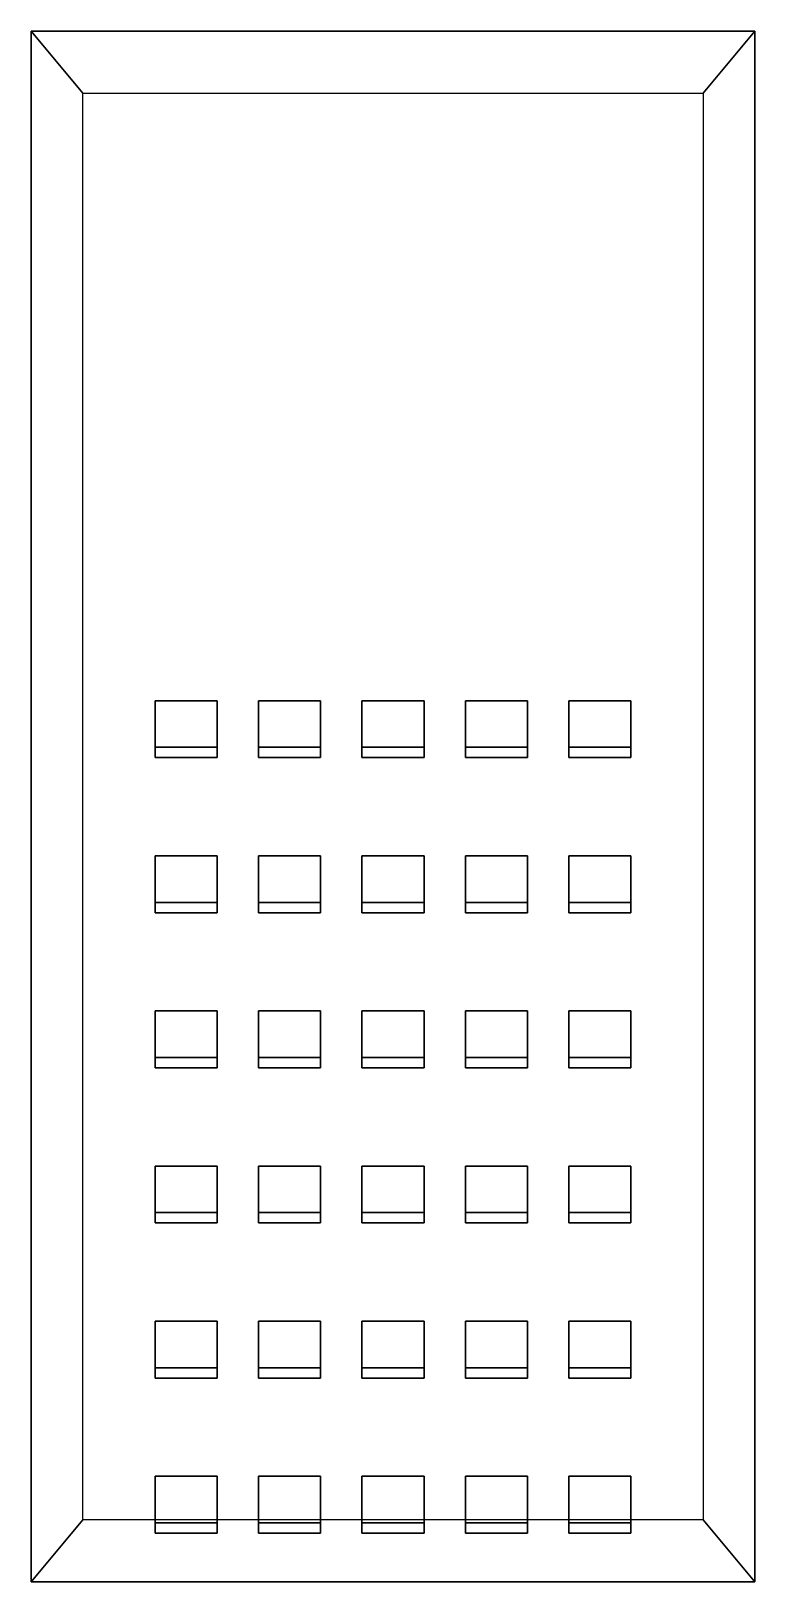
# Model space of a CAD drawing. Extents: x -35 to 35, y -150 to 0.
import ezdxf

# ---------------------------------------------------------------- set-up
doc = ezdxf.new("R2010")
doc.units = 0
doc.linetypes.add('SOLIDLINE', pattern=[0])
for name, color, linetype in [('chairs__2', 14, 'SOLIDLINE'), ('etupaaty_flat__2', 14, 'SOLIDLINE'), ('hull__2', 14, 'SOLIDLINE'), ('katto_flat__2', 14, 'SOLIDLINE'), ('oikea_flat__2', 14, 'SOLIDLINE'), ('takapaaty_flat__2', 14, 'SOLIDLINE'), ('vasen_flat__2', 14, 'SOLIDLINE')]:
    doc.layers.add(name, color=color, linetype=linetype)

msp = doc.modelspace()

# ---------------------------------------------------------------- linework, layer by layer
at = {"layer": 'chairs__2', "color": 14}
for points in [[(-23, -69.2744, 6), (-17, -69.2744, 6), (-17, -64.7744, 6), (-23, -64.7744, 6)], [(-23, -64.7744, 6), (-17, -64.7744, 6), (-17, -64.7744), (-23, -64.7744)], [(-23, -64.7744), (-17, -64.7744), (-17, -69.2744), (-23, -69.2744)], [(-23, -64.7744), (-23, -69.2744), (-23, -69.2744, 6), (-23, -64.7744, 6)], [(-17, -69.2744), (-17, -64.7744), (-17, -64.7744, 6), (-17, -69.2744, 6)], [(-13, -69.2744, 6), (-7, -69.2744, 6), (-7, -64.7744, 6), (-13, -64.7744, 6)], [(-13, -64.7744, 6), (-7, -64.7744, 6), (-7, -64.7744), (-13, -64.7744)], [(-13, -64.7744), (-7, -64.7744), (-7, -69.2744), (-13, -69.2744)], [(-13, -64.7744), (-13, -69.2744), (-13, -69.2744, 6), (-13, -64.7744, 6)], [(-7, -69.2744), (-7, -64.7744), (-7, -64.7744, 6), (-7, -69.2744, 6)], [(-3, -69.2744, 6), (3, -69.2744, 6), (3, -64.7744, 6), (-3, -64.7744, 6)], [(-3, -64.7744, 6), (3, -64.7744, 6), (3, -64.7744), (-3, -64.7744)], [(-3, -64.7744), (3, -64.7744), (3, -69.2744), (-3, -69.2744)], [(-3, -64.7744), (-3, -69.2744), (-3, -69.2744, 6), (-3, -64.7744, 6)], [(3, -69.2744), (3, -64.7744), (3, -64.7744, 6), (3, -69.2744, 6)], [(7, -69.2744, 6), (13, -69.2744, 6), (13, -64.7744, 6), (7, -64.7744, 6)], [(7, -64.7744, 6), (13, -64.7744, 6), (13, -64.7744), (7, -64.7744)], [(7, -64.7744), (13, -64.7744), (13, -69.2744), (7, -69.2744)], [(7, -64.7744), (7, -69.2744), (7, -69.2744, 6), (7, -64.7744, 6)], [(13, -69.2744), (13, -64.7744), (13, -64.7744, 6), (13, -69.2744, 6)], [(17, -69.2744, 6), (23, -69.2744, 6), (23, -64.7744, 6), (17, -64.7744, 6)], [(17, -64.7744, 6), (23, -64.7744, 6), (23, -64.7744), (17, -64.7744)], [(17, -64.7744), (23, -64.7744), (23, -69.2744), (17, -69.2744)], [(17, -64.7744), (17, -69.2744), (17, -69.2744, 6), (17, -64.7744, 6)], [(23, -69.2744), (23, -64.7744), (23, -64.7744, 6), (23, -69.2744, 6)], [(-23, -70.2744, 13), (-17, -70.2744, 13), (-17, -69.2744, 13), (-23, -69.2744, 13)], [(-23, -69.2744), (-17, -69.2744), (-17, -70.2744), (-23, -70.2744)], [(-23, -69.2744), (-23, -70.2744), (-23, -70.2744, 6), (-23, -69.2744, 6)], [(-17, -69.2744, 6), (-23, -69.2744, 6), (-23, -69.2744, 13), (-17, -69.2744, 13)], [(-23, -69.2744, 6), (-23, -70.2744, 6), (-23, -70.2744, 13), (-23, -69.2744, 13)], [(-23, -70.2744), (-17, -70.2744), (-17, -70.2744, 6), (-23, -70.2744, 6)], [(-23, -70.2744, 6), (-17, -70.2744, 6), (-17, -70.2744, 13), (-23, -70.2744, 13)], [(-17, -70.2744), (-17, -69.2744), (-17, -69.2744, 6), (-17, -70.2744, 6)], [(-17, -70.2744, 6), (-17, -69.2744, 6), (-17, -69.2744, 13), (-17, -70.2744, 13)], [(-13, -70.2744, 13), (-7, -70.2744, 13), (-7, -69.2744, 13), (-13, -69.2744, 13)], [(-13, -69.2744), (-7, -69.2744), (-7, -70.2744), (-13, -70.2744)], [(-13, -69.2744), (-13, -70.2744), (-13, -70.2744, 6), (-13, -69.2744, 6)], [(-7, -69.2744, 6), (-13, -69.2744, 6), (-13, -69.2744, 13), (-7, -69.2744, 13)], [(-13, -69.2744, 6), (-13, -70.2744, 6), (-13, -70.2744, 13), (-13, -69.2744, 13)], [(-13, -70.2744), (-7, -70.2744), (-7, -70.2744, 6), (-13, -70.2744, 6)], [(-13, -70.2744, 6), (-7, -70.2744, 6), (-7, -70.2744, 13), (-13, -70.2744, 13)], [(-7, -70.2744), (-7, -69.2744), (-7, -69.2744, 6), (-7, -70.2744, 6)], [(-7, -70.2744, 6), (-7, -69.2744, 6), (-7, -69.2744, 13), (-7, -70.2744, 13)], [(-3, -70.2744, 13), (3, -70.2744, 13), (3, -69.2744, 13), (-3, -69.2744, 13)], [(-3, -69.2744), (3, -69.2744), (3, -70.2744), (-3, -70.2744)], [(-3, -69.2744), (-3, -70.2744), (-3, -70.2744, 6), (-3, -69.2744, 6)], [(3, -69.2744, 6), (-3, -69.2744, 6), (-3, -69.2744, 13), (3, -69.2744, 13)], [(-3, -69.2744, 6), (-3, -70.2744, 6), (-3, -70.2744, 13), (-3, -69.2744, 13)], [(-3, -70.2744), (3, -70.2744), (3, -70.2744, 6), (-3, -70.2744, 6)], [(-3, -70.2744, 6), (3, -70.2744, 6), (3, -70.2744, 13), (-3, -70.2744, 13)], [(3, -70.2744), (3, -69.2744), (3, -69.2744, 6), (3, -70.2744, 6)], [(3, -70.2744, 6), (3, -69.2744, 6), (3, -69.2744, 13), (3, -70.2744, 13)], [(7, -70.2744, 13), (13, -70.2744, 13), (13, -69.2744, 13), (7, -69.2744, 13)], [(7, -69.2744), (13, -69.2744), (13, -70.2744), (7, -70.2744)], [(7, -69.2744), (7, -70.2744), (7, -70.2744, 6), (7, -69.2744, 6)], [(13, -69.2744, 6), (7, -69.2744, 6), (7, -69.2744, 13), (13, -69.2744, 13)], [(7, -69.2744, 6), (7, -70.2744, 6), (7, -70.2744, 13), (7, -69.2744, 13)], [(7, -70.2744), (13, -70.2744), (13, -70.2744, 6), (7, -70.2744, 6)], [(7, -70.2744, 6), (13, -70.2744, 6), (13, -70.2744, 13), (7, -70.2744, 13)], [(13, -70.2744), (13, -69.2744), (13, -69.2744, 6), (13, -70.2744, 6)], [(13, -70.2744, 6), (13, -69.2744, 6), (13, -69.2744, 13), (13, -70.2744, 13)], [(17, -70.2744, 13), (23, -70.2744, 13), (23, -69.2744, 13), (17, -69.2744, 13)], [(17, -69.2744), (23, -69.2744), (23, -70.2744), (17, -70.2744)], [(17, -69.2744), (17, -70.2744), (17, -70.2744, 6), (17, -69.2744, 6)], [(23, -69.2744, 6), (17, -69.2744, 6), (17, -69.2744, 13), (23, -69.2744, 13)], [(17, -69.2744, 6), (17, -70.2744, 6), (17, -70.2744, 13), (17, -69.2744, 13)], [(17, -70.2744), (23, -70.2744), (23, -70.2744, 6), (17, -70.2744, 6)], [(17, -70.2744, 6), (23, -70.2744, 6), (23, -70.2744, 13), (17, -70.2744, 13)], [(23, -70.2744), (23, -69.2744), (23, -69.2744, 6), (23, -70.2744, 6)], [(23, -70.2744, 6), (23, -69.2744, 6), (23, -69.2744, 13), (23, -70.2744, 13)], [(-23, -84.2744, 6), (-17, -84.2744, 6), (-17, -79.7744, 6), (-23, -79.7744, 6)], [(-23, -79.7744, 6), (-17, -79.7744, 6), (-17, -79.7744), (-23, -79.7744)], [(-23, -79.7744), (-17, -79.7744), (-17, -84.2744), (-23, -84.2744)], [(-23, -79.7744), (-23, -84.2744), (-23, -84.2744, 6), (-23, -79.7744, 6)], [(-17, -84.2744), (-17, -79.7744), (-17, -79.7744, 6), (-17, -84.2744, 6)], [(-13, -84.2744, 6), (-7, -84.2744, 6), (-7, -79.7744, 6), (-13, -79.7744, 6)], [(-13, -79.7744, 6), (-7, -79.7744, 6), (-7, -79.7744), (-13, -79.7744)], [(-13, -79.7744), (-7, -79.7744), (-7, -84.2744), (-13, -84.2744)], [(-13, -79.7744), (-13, -84.2744), (-13, -84.2744, 6), (-13, -79.7744, 6)], [(-7, -84.2744), (-7, -79.7744), (-7, -79.7744, 6), (-7, -84.2744, 6)], [(-3, -84.2744, 6), (3, -84.2744, 6), (3, -79.7744, 6), (-3, -79.7744, 6)], [(-3, -79.7744, 6), (3, -79.7744, 6), (3, -79.7744), (-3, -79.7744)], [(-3, -79.7744), (3, -79.7744), (3, -84.2744), (-3, -84.2744)], [(-3, -79.7744), (-3, -84.2744), (-3, -84.2744, 6), (-3, -79.7744, 6)], [(3, -84.2744), (3, -79.7744), (3, -79.7744, 6), (3, -84.2744, 6)], [(7, -84.2744, 6), (13, -84.2744, 6), (13, -79.7744, 6), (7, -79.7744, 6)], [(7, -79.7744, 6), (13, -79.7744, 6), (13, -79.7744), (7, -79.7744)], [(7, -79.7744), (13, -79.7744), (13, -84.2744), (7, -84.2744)], [(7, -79.7744), (7, -84.2744), (7, -84.2744, 6), (7, -79.7744, 6)], [(13, -84.2744), (13, -79.7744), (13, -79.7744, 6), (13, -84.2744, 6)], [(17, -84.2744, 6), (23, -84.2744, 6), (23, -79.7744, 6), (17, -79.7744, 6)], [(17, -79.7744, 6), (23, -79.7744, 6), (23, -79.7744), (17, -79.7744)], [(17, -79.7744), (23, -79.7744), (23, -84.2744), (17, -84.2744)], [(17, -79.7744), (17, -84.2744), (17, -84.2744, 6), (17, -79.7744, 6)], [(23, -84.2744), (23, -79.7744), (23, -79.7744, 6), (23, -84.2744, 6)], [(-23, -85.2744, 13), (-17, -85.2744, 13), (-17, -84.2744, 13), (-23, -84.2744, 13)], [(-23, -84.2744), (-17, -84.2744), (-17, -85.2744), (-23, -85.2744)], [(-23, -84.2744), (-23, -85.2744), (-23, -85.2744, 6), (-23, -84.2744, 6)], [(-17, -84.2744, 6), (-23, -84.2744, 6), (-23, -84.2744, 13), (-17, -84.2744, 13)], [(-23, -84.2744, 6), (-23, -85.2744, 6), (-23, -85.2744, 13), (-23, -84.2744, 13)], [(-23, -85.2744), (-17, -85.2744), (-17, -85.2744, 6), (-23, -85.2744, 6)], [(-23, -85.2744, 6), (-17, -85.2744, 6), (-17, -85.2744, 13), (-23, -85.2744, 13)], [(-17, -85.2744), (-17, -84.2744), (-17, -84.2744, 6), (-17, -85.2744, 6)], [(-17, -85.2744, 6), (-17, -84.2744, 6), (-17, -84.2744, 13), (-17, -85.2744, 13)], [(-13, -85.2744, 13), (-7, -85.2744, 13), (-7, -84.2744, 13), (-13, -84.2744, 13)], [(-13, -84.2744), (-7, -84.2744), (-7, -85.2744), (-13, -85.2744)], [(-13, -84.2744), (-13, -85.2744), (-13, -85.2744, 6), (-13, -84.2744, 6)], [(-7, -84.2744, 6), (-13, -84.2744, 6), (-13, -84.2744, 13), (-7, -84.2744, 13)], [(-13, -84.2744, 6), (-13, -85.2744, 6), (-13, -85.2744, 13), (-13, -84.2744, 13)], [(-13, -85.2744), (-7, -85.2744), (-7, -85.2744, 6), (-13, -85.2744, 6)], [(-13, -85.2744, 6), (-7, -85.2744, 6), (-7, -85.2744, 13), (-13, -85.2744, 13)], [(-7, -85.2744), (-7, -84.2744), (-7, -84.2744, 6), (-7, -85.2744, 6)], [(-7, -85.2744, 6), (-7, -84.2744, 6), (-7, -84.2744, 13), (-7, -85.2744, 13)], [(-3, -85.2744, 13), (3, -85.2744, 13), (3, -84.2744, 13), (-3, -84.2744, 13)], [(-3, -84.2744), (3, -84.2744), (3, -85.2744), (-3, -85.2744)], [(-3, -84.2744), (-3, -85.2744), (-3, -85.2744, 6), (-3, -84.2744, 6)], [(3, -84.2744, 6), (-3, -84.2744, 6), (-3, -84.2744, 13), (3, -84.2744, 13)], [(-3, -84.2744, 6), (-3, -85.2744, 6), (-3, -85.2744, 13), (-3, -84.2744, 13)], [(-3, -85.2744), (3, -85.2744), (3, -85.2744, 6), (-3, -85.2744, 6)], [(-3, -85.2744, 6), (3, -85.2744, 6), (3, -85.2744, 13), (-3, -85.2744, 13)], [(3, -85.2744), (3, -84.2744), (3, -84.2744, 6), (3, -85.2744, 6)], [(3, -85.2744, 6), (3, -84.2744, 6), (3, -84.2744, 13), (3, -85.2744, 13)], [(7, -85.2744, 13), (13, -85.2744, 13), (13, -84.2744, 13), (7, -84.2744, 13)], [(7, -84.2744), (13, -84.2744), (13, -85.2744), (7, -85.2744)], [(7, -84.2744), (7, -85.2744), (7, -85.2744, 6), (7, -84.2744, 6)], [(13, -84.2744, 6), (7, -84.2744, 6), (7, -84.2744, 13), (13, -84.2744, 13)], [(7, -84.2744, 6), (7, -85.2744, 6), (7, -85.2744, 13), (7, -84.2744, 13)], [(7, -85.2744), (13, -85.2744), (13, -85.2744, 6), (7, -85.2744, 6)], [(7, -85.2744, 6), (13, -85.2744, 6), (13, -85.2744, 13), (7, -85.2744, 13)], [(13, -85.2744), (13, -84.2744), (13, -84.2744, 6), (13, -85.2744, 6)], [(13, -85.2744, 6), (13, -84.2744, 6), (13, -84.2744, 13), (13, -85.2744, 13)], [(17, -85.2744, 13), (23, -85.2744, 13), (23, -84.2744, 13), (17, -84.2744, 13)], [(17, -84.2744), (23, -84.2744), (23, -85.2744), (17, -85.2744)], [(17, -84.2744), (17, -85.2744), (17, -85.2744, 6), (17, -84.2744, 6)], [(23, -84.2744, 6), (17, -84.2744, 6), (17, -84.2744, 13), (23, -84.2744, 13)], [(17, -84.2744, 6), (17, -85.2744, 6), (17, -85.2744, 13), (17, -84.2744, 13)], [(17, -85.2744), (23, -85.2744), (23, -85.2744, 6), (17, -85.2744, 6)], [(17, -85.2744, 6), (23, -85.2744, 6), (23, -85.2744, 13), (17, -85.2744, 13)], [(23, -85.2744), (23, -84.2744), (23, -84.2744, 6), (23, -85.2744, 6)], [(23, -85.2744, 6), (23, -84.2744, 6), (23, -84.2744, 13), (23, -85.2744, 13)], [(-23, -99.2744, 6), (-17, -99.2744, 6), (-17, -94.7744, 6), (-23, -94.7744, 6)], [(-23, -94.7744, 6), (-17, -94.7744, 6), (-17, -94.7744), (-23, -94.7744)], [(-23, -94.7744), (-17, -94.7744), (-17, -99.2744), (-23, -99.2744)], [(-23, -94.7744), (-23, -99.2744), (-23, -99.2744, 6), (-23, -94.7744, 6)], [(-17, -99.2744), (-17, -94.7744), (-17, -94.7744, 6), (-17, -99.2744, 6)], [(-13, -99.2744, 6), (-7, -99.2744, 6), (-7, -94.7744, 6), (-13, -94.7744, 6)], [(-13, -94.7744, 6), (-7, -94.7744, 6), (-7, -94.7744), (-13, -94.7744)], [(-13, -94.7744), (-7, -94.7744), (-7, -99.2744), (-13, -99.2744)], [(-13, -94.7744), (-13, -99.2744), (-13, -99.2744, 6), (-13, -94.7744, 6)], [(-7, -99.2744), (-7, -94.7744), (-7, -94.7744, 6), (-7, -99.2744, 6)], [(-3, -99.2744, 6), (3, -99.2744, 6), (3, -94.7744, 6), (-3, -94.7744, 6)], [(-3, -94.7744, 6), (3, -94.7744, 6), (3, -94.7744), (-3, -94.7744)], [(-3, -94.7744), (3, -94.7744), (3, -99.2744), (-3, -99.2744)], [(-3, -94.7744), (-3, -99.2744), (-3, -99.2744, 6), (-3, -94.7744, 6)], [(3, -99.2744), (3, -94.7744), (3, -94.7744, 6), (3, -99.2744, 6)], [(7, -99.2744, 6), (13, -99.2744, 6), (13, -94.7744, 6), (7, -94.7744, 6)], [(7, -94.7744, 6), (13, -94.7744, 6), (13, -94.7744), (7, -94.7744)], [(7, -94.7744), (13, -94.7744), (13, -99.2744), (7, -99.2744)], [(7, -94.7744), (7, -99.2744), (7, -99.2744, 6), (7, -94.7744, 6)], [(13, -99.2744), (13, -94.7744), (13, -94.7744, 6), (13, -99.2744, 6)], [(17, -99.2744, 6), (23, -99.2744, 6), (23, -94.7744, 6), (17, -94.7744, 6)], [(17, -94.7744, 6), (23, -94.7744, 6), (23, -94.7744), (17, -94.7744)], [(17, -94.7744), (23, -94.7744), (23, -99.2744), (17, -99.2744)], [(17, -94.7744), (17, -99.2744), (17, -99.2744, 6), (17, -94.7744, 6)], [(23, -99.2744), (23, -94.7744), (23, -94.7744, 6), (23, -99.2744, 6)], [(-23, -100.274, 13), (-17, -100.274, 13), (-17, -99.2744, 13), (-23, -99.2744, 13)], [(-23, -99.2744), (-17, -99.2744), (-17, -100.274), (-23, -100.274)], [(-23, -99.2744), (-23, -100.274), (-23, -100.274, 6), (-23, -99.2744, 6)], [(-17, -99.2744, 6), (-23, -99.2744, 6), (-23, -99.2744, 13), (-17, -99.2744, 13)], [(-23, -99.2744, 6), (-23, -100.274, 6), (-23, -100.274, 13), (-23, -99.2744, 13)], [(-23, -100.274), (-17, -100.274), (-17, -100.274, 6), (-23, -100.274, 6)], [(-23, -100.274, 6), (-17, -100.274, 6), (-17, -100.274, 13), (-23, -100.274, 13)], [(-17, -100.274), (-17, -99.2744), (-17, -99.2744, 6), (-17, -100.274, 6)], [(-17, -100.274, 6), (-17, -99.2744, 6), (-17, -99.2744, 13), (-17, -100.274, 13)], [(-13, -100.274, 13), (-7, -100.274, 13), (-7, -99.2744, 13), (-13, -99.2744, 13)], [(-13, -99.2744), (-7, -99.2744), (-7, -100.274), (-13, -100.274)], [(-13, -99.2744), (-13, -100.274), (-13, -100.274, 6), (-13, -99.2744, 6)], [(-7, -99.2744, 6), (-13, -99.2744, 6), (-13, -99.2744, 13), (-7, -99.2744, 13)], [(-13, -99.2744, 6), (-13, -100.274, 6), (-13, -100.274, 13), (-13, -99.2744, 13)], [(-13, -100.274), (-7, -100.274), (-7, -100.274, 6), (-13, -100.274, 6)], [(-13, -100.274, 6), (-7, -100.274, 6), (-7, -100.274, 13), (-13, -100.274, 13)], [(-7, -100.274), (-7, -99.2744), (-7, -99.2744, 6), (-7, -100.274, 6)], [(-7, -100.274, 6), (-7, -99.2744, 6), (-7, -99.2744, 13), (-7, -100.274, 13)], [(-3, -100.274, 13), (3, -100.274, 13), (3, -99.2744, 13), (-3, -99.2744, 13)], [(-3, -99.2744), (3, -99.2744), (3, -100.274), (-3, -100.274)], [(-3, -99.2744), (-3, -100.274), (-3, -100.274, 6), (-3, -99.2744, 6)], [(3, -99.2744, 6), (-3, -99.2744, 6), (-3, -99.2744, 13), (3, -99.2744, 13)], [(-3, -99.2744, 6), (-3, -100.274, 6), (-3, -100.274, 13), (-3, -99.2744, 13)], [(-3, -100.274), (3, -100.274), (3, -100.274, 6), (-3, -100.274, 6)], [(-3, -100.274, 6), (3, -100.274, 6), (3, -100.274, 13), (-3, -100.274, 13)], [(3, -100.274), (3, -99.2744), (3, -99.2744, 6), (3, -100.274, 6)], [(3, -100.274, 6), (3, -99.2744, 6), (3, -99.2744, 13), (3, -100.274, 13)], [(7, -100.274, 13), (13, -100.274, 13), (13, -99.2744, 13), (7, -99.2744, 13)], [(7, -99.2744), (13, -99.2744), (13, -100.274), (7, -100.274)], [(7, -99.2744), (7, -100.274), (7, -100.274, 6), (7, -99.2744, 6)], [(13, -99.2744, 6), (7, -99.2744, 6), (7, -99.2744, 13), (13, -99.2744, 13)], [(7, -99.2744, 6), (7, -100.274, 6), (7, -100.274, 13), (7, -99.2744, 13)], [(7, -100.274), (13, -100.274), (13, -100.274, 6), (7, -100.274, 6)], [(7, -100.274, 6), (13, -100.274, 6), (13, -100.274, 13), (7, -100.274, 13)], [(13, -100.274), (13, -99.2744), (13, -99.2744, 6), (13, -100.274, 6)], [(13, -100.274, 6), (13, -99.2744, 6), (13, -99.2744, 13), (13, -100.274, 13)], [(17, -100.274, 13), (23, -100.274, 13), (23, -99.2744, 13), (17, -99.2744, 13)], [(17, -99.2744), (23, -99.2744), (23, -100.274), (17, -100.274)], [(17, -99.2744), (17, -100.274), (17, -100.274, 6), (17, -99.2744, 6)], [(23, -99.2744, 6), (17, -99.2744, 6), (17, -99.2744, 13), (23, -99.2744, 13)], [(17, -99.2744, 6), (17, -100.274, 6), (17, -100.274, 13), (17, -99.2744, 13)], [(17, -100.274), (23, -100.274), (23, -100.274, 6), (17, -100.274, 6)], [(17, -100.274, 6), (23, -100.274, 6), (23, -100.274, 13), (17, -100.274, 13)], [(23, -100.274), (23, -99.2744), (23, -99.2744, 6), (23, -100.274, 6)], [(23, -100.274, 6), (23, -99.2744, 6), (23, -99.2744, 13), (23, -100.274, 13)], [(-23, -114.274, 6), (-17, -114.274, 6), (-17, -109.774, 6), (-23, -109.774, 6)], [(-23, -109.774, 6), (-17, -109.774, 6), (-17, -109.774), (-23, -109.774)], [(-23, -109.774), (-17, -109.774), (-17, -114.274), (-23, -114.274)], [(-23, -109.774), (-23, -114.274), (-23, -114.274, 6), (-23, -109.774, 6)], [(-17, -114.274), (-17, -109.774), (-17, -109.774, 6), (-17, -114.274, 6)], [(-13, -114.274, 6), (-7, -114.274, 6), (-7, -109.774, 6), (-13, -109.774, 6)], [(-13, -109.774, 6), (-7, -109.774, 6), (-7, -109.774), (-13, -109.774)], [(-13, -109.774), (-7, -109.774), (-7, -114.274), (-13, -114.274)], [(-13, -109.774), (-13, -114.274), (-13, -114.274, 6), (-13, -109.774, 6)], [(-7, -114.274), (-7, -109.774), (-7, -109.774, 6), (-7, -114.274, 6)], [(-3, -114.274, 6), (3, -114.274, 6), (3, -109.774, 6), (-3, -109.774, 6)], [(-3, -109.774, 6), (3, -109.774, 6), (3, -109.774), (-3, -109.774)], [(-3, -109.774), (3, -109.774), (3, -114.274), (-3, -114.274)], [(-3, -109.774), (-3, -114.274), (-3, -114.274, 6), (-3, -109.774, 6)], [(3, -114.274), (3, -109.774), (3, -109.774, 6), (3, -114.274, 6)], [(7, -114.274, 6), (13, -114.274, 6), (13, -109.774, 6), (7, -109.774, 6)], [(7, -109.774, 6), (13, -109.774, 6), (13, -109.774), (7, -109.774)], [(7, -109.774), (13, -109.774), (13, -114.274), (7, -114.274)], [(7, -109.774), (7, -114.274), (7, -114.274, 6), (7, -109.774, 6)], [(13, -114.274), (13, -109.774), (13, -109.774, 6), (13, -114.274, 6)], [(17, -114.274, 6), (23, -114.274, 6), (23, -109.774, 6), (17, -109.774, 6)], [(17, -109.774, 6), (23, -109.774, 6), (23, -109.774), (17, -109.774)], [(17, -109.774), (23, -109.774), (23, -114.274), (17, -114.274)], [(17, -109.774), (17, -114.274), (17, -114.274, 6), (17, -109.774, 6)], [(23, -114.274), (23, -109.774), (23, -109.774, 6), (23, -114.274, 6)], [(-23, -115.274, 13), (-17, -115.274, 13), (-17, -114.274, 13), (-23, -114.274, 13)], [(-23, -114.274), (-17, -114.274), (-17, -115.274), (-23, -115.274)], [(-23, -114.274), (-23, -115.274), (-23, -115.274, 6), (-23, -114.274, 6)], [(-17, -114.274, 6), (-23, -114.274, 6), (-23, -114.274, 13), (-17, -114.274, 13)], [(-23, -114.274, 6), (-23, -115.274, 6), (-23, -115.274, 13), (-23, -114.274, 13)], [(-23, -115.274), (-17, -115.274), (-17, -115.274, 6), (-23, -115.274, 6)], [(-23, -115.274, 6), (-17, -115.274, 6), (-17, -115.274, 13), (-23, -115.274, 13)], [(-17, -115.274), (-17, -114.274), (-17, -114.274, 6), (-17, -115.274, 6)], [(-17, -115.274, 6), (-17, -114.274, 6), (-17, -114.274, 13), (-17, -115.274, 13)], [(-13, -115.274, 13), (-7, -115.274, 13), (-7, -114.274, 13), (-13, -114.274, 13)], [(-13, -114.274), (-7, -114.274), (-7, -115.274), (-13, -115.274)], [(-13, -114.274), (-13, -115.274), (-13, -115.274, 6), (-13, -114.274, 6)], [(-7, -114.274, 6), (-13, -114.274, 6), (-13, -114.274, 13), (-7, -114.274, 13)], [(-13, -114.274, 6), (-13, -115.274, 6), (-13, -115.274, 13), (-13, -114.274, 13)], [(-13, -115.274), (-7, -115.274), (-7, -115.274, 6), (-13, -115.274, 6)], [(-13, -115.274, 6), (-7, -115.274, 6), (-7, -115.274, 13), (-13, -115.274, 13)], [(-7, -115.274), (-7, -114.274), (-7, -114.274, 6), (-7, -115.274, 6)], [(-7, -115.274, 6), (-7, -114.274, 6), (-7, -114.274, 13), (-7, -115.274, 13)], [(-3, -115.274, 13), (3, -115.274, 13), (3, -114.274, 13), (-3, -114.274, 13)], [(-3, -114.274), (3, -114.274), (3, -115.274), (-3, -115.274)], [(-3, -114.274), (-3, -115.274), (-3, -115.274, 6), (-3, -114.274, 6)], [(3, -114.274, 6), (-3, -114.274, 6), (-3, -114.274, 13), (3, -114.274, 13)], [(-3, -114.274, 6), (-3, -115.274, 6), (-3, -115.274, 13), (-3, -114.274, 13)], [(-3, -115.274), (3, -115.274), (3, -115.274, 6), (-3, -115.274, 6)], [(-3, -115.274, 6), (3, -115.274, 6), (3, -115.274, 13), (-3, -115.274, 13)], [(3, -115.274), (3, -114.274), (3, -114.274, 6), (3, -115.274, 6)], [(3, -115.274, 6), (3, -114.274, 6), (3, -114.274, 13), (3, -115.274, 13)], [(7, -115.274, 13), (13, -115.274, 13), (13, -114.274, 13), (7, -114.274, 13)], [(7, -114.274), (13, -114.274), (13, -115.274), (7, -115.274)], [(7, -114.274), (7, -115.274), (7, -115.274, 6), (7, -114.274, 6)], [(13, -114.274, 6), (7, -114.274, 6), (7, -114.274, 13), (13, -114.274, 13)], [(7, -114.274, 6), (7, -115.274, 6), (7, -115.274, 13), (7, -114.274, 13)], [(7, -115.274), (13, -115.274), (13, -115.274, 6), (7, -115.274, 6)], [(7, -115.274, 6), (13, -115.274, 6), (13, -115.274, 13), (7, -115.274, 13)], [(13, -115.274), (13, -114.274), (13, -114.274, 6), (13, -115.274, 6)], [(13, -115.274, 6), (13, -114.274, 6), (13, -114.274, 13), (13, -115.274, 13)], [(17, -115.274, 13), (23, -115.274, 13), (23, -114.274, 13), (17, -114.274, 13)], [(17, -114.274), (23, -114.274), (23, -115.274), (17, -115.274)], [(17, -114.274), (17, -115.274), (17, -115.274, 6), (17, -114.274, 6)], [(23, -114.274, 6), (17, -114.274, 6), (17, -114.274, 13), (23, -114.274, 13)], [(17, -114.274, 6), (17, -115.274, 6), (17, -115.274, 13), (17, -114.274, 13)], [(17, -115.274), (23, -115.274), (23, -115.274, 6), (17, -115.274, 6)], [(17, -115.274, 6), (23, -115.274, 6), (23, -115.274, 13), (17, -115.274, 13)], [(23, -115.274), (23, -114.274), (23, -114.274, 6), (23, -115.274, 6)], [(23, -115.274, 6), (23, -114.274, 6), (23, -114.274, 13), (23, -115.274, 13)], [(-23, -129.274, 6), (-17, -129.274, 6), (-17, -124.774, 6), (-23, -124.774, 6)], [(-23, -124.774, 6), (-17, -124.774, 6), (-17, -124.774), (-23, -124.774)], [(-23, -124.774), (-17, -124.774), (-17, -129.274), (-23, -129.274)], [(-23, -124.774), (-23, -129.274), (-23, -129.274, 6), (-23, -124.774, 6)], [(-17, -129.274), (-17, -124.774), (-17, -124.774, 6), (-17, -129.274, 6)], [(-13, -129.274, 6), (-7, -129.274, 6), (-7, -124.774, 6), (-13, -124.774, 6)], [(-13, -124.774, 6), (-7, -124.774, 6), (-7, -124.774), (-13, -124.774)], [(-13, -124.774), (-7, -124.774), (-7, -129.274), (-13, -129.274)], [(-13, -124.774), (-13, -129.274), (-13, -129.274, 6), (-13, -124.774, 6)], [(-7, -129.274), (-7, -124.774), (-7, -124.774, 6), (-7, -129.274, 6)], [(-3, -129.274, 6), (3, -129.274, 6), (3, -124.774, 6), (-3, -124.774, 6)], [(-3, -124.774, 6), (3, -124.774, 6), (3, -124.774), (-3, -124.774)], [(-3, -124.774), (3, -124.774), (3, -129.274), (-3, -129.274)], [(-3, -124.774), (-3, -129.274), (-3, -129.274, 6), (-3, -124.774, 6)], [(3, -129.274), (3, -124.774), (3, -124.774, 6), (3, -129.274, 6)], [(7, -129.274, 6), (13, -129.274, 6), (13, -124.774, 6), (7, -124.774, 6)], [(7, -124.774, 6), (13, -124.774, 6), (13, -124.774), (7, -124.774)], [(7, -124.774), (13, -124.774), (13, -129.274), (7, -129.274)], [(7, -124.774), (7, -129.274), (7, -129.274, 6), (7, -124.774, 6)], [(13, -129.274), (13, -124.774), (13, -124.774, 6), (13, -129.274, 6)], [(17, -129.274, 6), (23, -129.274, 6), (23, -124.774, 6), (17, -124.774, 6)], [(17, -124.774, 6), (23, -124.774, 6), (23, -124.774), (17, -124.774)], [(17, -124.774), (23, -124.774), (23, -129.274), (17, -129.274)], [(17, -124.774), (17, -129.274), (17, -129.274, 6), (17, -124.774, 6)], [(23, -129.274), (23, -124.774), (23, -124.774, 6), (23, -129.274, 6)], [(-23, -130.274, 13), (-17, -130.274, 13), (-17, -129.274, 13), (-23, -129.274, 13)], [(-23, -129.274), (-17, -129.274), (-17, -130.274), (-23, -130.274)], [(-23, -129.274), (-23, -130.274), (-23, -130.274, 6), (-23, -129.274, 6)], [(-17, -129.274, 6), (-23, -129.274, 6), (-23, -129.274, 13), (-17, -129.274, 13)], [(-23, -129.274, 6), (-23, -130.274, 6), (-23, -130.274, 13), (-23, -129.274, 13)], [(-23, -130.274), (-17, -130.274), (-17, -130.274, 6), (-23, -130.274, 6)], [(-23, -130.274, 6), (-17, -130.274, 6), (-17, -130.274, 13), (-23, -130.274, 13)], [(-17, -130.274), (-17, -129.274), (-17, -129.274, 6), (-17, -130.274, 6)], [(-17, -130.274, 6), (-17, -129.274, 6), (-17, -129.274, 13), (-17, -130.274, 13)], [(-13, -130.274, 13), (-7, -130.274, 13), (-7, -129.274, 13), (-13, -129.274, 13)], [(-13, -129.274), (-7, -129.274), (-7, -130.274), (-13, -130.274)], [(-13, -129.274), (-13, -130.274), (-13, -130.274, 6), (-13, -129.274, 6)], [(-7, -129.274, 6), (-13, -129.274, 6), (-13, -129.274, 13), (-7, -129.274, 13)], [(-13, -129.274, 6), (-13, -130.274, 6), (-13, -130.274, 13), (-13, -129.274, 13)], [(-13, -130.274), (-7, -130.274), (-7, -130.274, 6), (-13, -130.274, 6)], [(-13, -130.274, 6), (-7, -130.274, 6), (-7, -130.274, 13), (-13, -130.274, 13)], [(-7, -130.274), (-7, -129.274), (-7, -129.274, 6), (-7, -130.274, 6)], [(-7, -130.274, 6), (-7, -129.274, 6), (-7, -129.274, 13), (-7, -130.274, 13)], [(-3, -130.274, 13), (3, -130.274, 13), (3, -129.274, 13), (-3, -129.274, 13)], [(-3, -129.274), (3, -129.274), (3, -130.274), (-3, -130.274)], [(-3, -129.274), (-3, -130.274), (-3, -130.274, 6), (-3, -129.274, 6)], [(3, -129.274, 6), (-3, -129.274, 6), (-3, -129.274, 13), (3, -129.274, 13)], [(-3, -129.274, 6), (-3, -130.274, 6), (-3, -130.274, 13), (-3, -129.274, 13)], [(-3, -130.274), (3, -130.274), (3, -130.274, 6), (-3, -130.274, 6)], [(-3, -130.274, 6), (3, -130.274, 6), (3, -130.274, 13), (-3, -130.274, 13)], [(3, -130.274), (3, -129.274), (3, -129.274, 6), (3, -130.274, 6)], [(3, -130.274, 6), (3, -129.274, 6), (3, -129.274, 13), (3, -130.274, 13)], [(7, -130.274, 13), (13, -130.274, 13), (13, -129.274, 13), (7, -129.274, 13)], [(7, -129.274), (13, -129.274), (13, -130.274), (7, -130.274)], [(7, -129.274), (7, -130.274), (7, -130.274, 6), (7, -129.274, 6)], [(13, -129.274, 6), (7, -129.274, 6), (7, -129.274, 13), (13, -129.274, 13)], [(7, -129.274, 6), (7, -130.274, 6), (7, -130.274, 13), (7, -129.274, 13)], [(7, -130.274), (13, -130.274), (13, -130.274, 6), (7, -130.274, 6)], [(7, -130.274, 6), (13, -130.274, 6), (13, -130.274, 13), (7, -130.274, 13)], [(13, -130.274), (13, -129.274), (13, -129.274, 6), (13, -130.274, 6)], [(13, -130.274, 6), (13, -129.274, 6), (13, -129.274, 13), (13, -130.274, 13)], [(17, -130.274, 13), (23, -130.274, 13), (23, -129.274, 13), (17, -129.274, 13)], [(17, -129.274), (23, -129.274), (23, -130.274), (17, -130.274)], [(17, -129.274), (17, -130.274), (17, -130.274, 6), (17, -129.274, 6)], [(23, -129.274, 6), (17, -129.274, 6), (17, -129.274, 13), (23, -129.274, 13)], [(17, -129.274, 6), (17, -130.274, 6), (17, -130.274, 13), (17, -129.274, 13)], [(17, -130.274), (23, -130.274), (23, -130.274, 6), (17, -130.274, 6)], [(17, -130.274, 6), (23, -130.274, 6), (23, -130.274, 13), (17, -130.274, 13)], [(23, -130.274), (23, -129.274), (23, -129.274, 6), (23, -130.274, 6)], [(23, -130.274, 6), (23, -129.274, 6), (23, -129.274, 13), (23, -130.274, 13)], [(-23, -144.274, 6), (-17, -144.274, 6), (-17, -139.774, 6), (-23, -139.774, 6)], [(-23, -139.774, 6), (-17, -139.774, 6), (-17, -139.774), (-23, -139.774)], [(-23, -139.774), (-17, -139.774), (-17, -144.274), (-23, -144.274)], [(-23, -139.774), (-23, -144.274), (-23, -144.274, 6), (-23, -139.774, 6)], [(-17, -144.274), (-17, -139.774), (-17, -139.774, 6), (-17, -144.274, 6)], [(-13, -144.274, 6), (-7, -144.274, 6), (-7, -139.774, 6), (-13, -139.774, 6)], [(-13, -139.774, 6), (-7, -139.774, 6), (-7, -139.774), (-13, -139.774)], [(-13, -139.774), (-7, -139.774), (-7, -144.274), (-13, -144.274)], [(-13, -139.774), (-13, -144.274), (-13, -144.274, 6), (-13, -139.774, 6)], [(-7, -144.274), (-7, -139.774), (-7, -139.774, 6), (-7, -144.274, 6)], [(-3, -144.274, 6), (3, -144.274, 6), (3, -139.774, 6), (-3, -139.774, 6)], [(-3, -139.774, 6), (3, -139.774, 6), (3, -139.774), (-3, -139.774)], [(-3, -139.774), (3, -139.774), (3, -144.274), (-3, -144.274)], [(-3, -139.774), (-3, -144.274), (-3, -144.274, 6), (-3, -139.774, 6)], [(3, -144.274), (3, -139.774), (3, -139.774, 6), (3, -144.274, 6)], [(7, -144.274, 6), (13, -144.274, 6), (13, -139.774, 6), (7, -139.774, 6)], [(7, -139.774, 6), (13, -139.774, 6), (13, -139.774), (7, -139.774)], [(7, -139.774), (13, -139.774), (13, -144.274), (7, -144.274)], [(7, -139.774), (7, -144.274), (7, -144.274, 6), (7, -139.774, 6)], [(13, -144.274), (13, -139.774), (13, -139.774, 6), (13, -144.274, 6)], [(17, -144.274, 6), (23, -144.274, 6), (23, -139.774, 6), (17, -139.774, 6)], [(17, -139.774, 6), (23, -139.774, 6), (23, -139.774), (17, -139.774)], [(17, -139.774), (23, -139.774), (23, -144.274), (17, -144.274)], [(17, -139.774), (17, -144.274), (17, -144.274, 6), (17, -139.774, 6)], [(23, -144.274), (23, -139.774), (23, -139.774, 6), (23, -144.274, 6)], [(-23, -145.274, 13), (-17, -145.274, 13), (-17, -144.274, 13), (-23, -144.274, 13)], [(-23, -144.274), (-17, -144.274), (-17, -145.274), (-23, -145.274)], [(-23, -144.274), (-23, -145.274), (-23, -145.274, 6), (-23, -144.274, 6)], [(-17, -144.274, 6), (-23, -144.274, 6), (-23, -144.274, 13), (-17, -144.274, 13)], [(-23, -144.274, 6), (-23, -145.274, 6), (-23, -145.274, 13), (-23, -144.274, 13)], [(-23, -145.274), (-17, -145.274), (-17, -145.274, 6), (-23, -145.274, 6)], [(-23, -145.274, 6), (-17, -145.274, 6), (-17, -145.274, 13), (-23, -145.274, 13)], [(-17, -145.274), (-17, -144.274), (-17, -144.274, 6), (-17, -145.274, 6)], [(-17, -145.274, 6), (-17, -144.274, 6), (-17, -144.274, 13), (-17, -145.274, 13)], [(-13, -145.274, 13), (-7, -145.274, 13), (-7, -144.274, 13), (-13, -144.274, 13)], [(-13, -144.274), (-7, -144.274), (-7, -145.274), (-13, -145.274)], [(-13, -144.274), (-13, -145.274), (-13, -145.274, 6), (-13, -144.274, 6)], [(-7, -144.274, 6), (-13, -144.274, 6), (-13, -144.274, 13), (-7, -144.274, 13)], [(-13, -144.274, 6), (-13, -145.274, 6), (-13, -145.274, 13), (-13, -144.274, 13)], [(-13, -145.274), (-7, -145.274), (-7, -145.274, 6), (-13, -145.274, 6)], [(-13, -145.274, 6), (-7, -145.274, 6), (-7, -145.274, 13), (-13, -145.274, 13)], [(-7, -145.274), (-7, -144.274), (-7, -144.274, 6), (-7, -145.274, 6)], [(-7, -145.274, 6), (-7, -144.274, 6), (-7, -144.274, 13), (-7, -145.274, 13)], [(-3, -145.274, 13), (3, -145.274, 13), (3, -144.274, 13), (-3, -144.274, 13)], [(-3, -144.274), (3, -144.274), (3, -145.274), (-3, -145.274)], [(-3, -144.274), (-3, -145.274), (-3, -145.274, 6), (-3, -144.274, 6)], [(3, -144.274, 6), (-3, -144.274, 6), (-3, -144.274, 13), (3, -144.274, 13)], [(-3, -144.274, 6), (-3, -145.274, 6), (-3, -145.274, 13), (-3, -144.274, 13)], [(-3, -145.274), (3, -145.274), (3, -145.274, 6), (-3, -145.274, 6)], [(-3, -145.274, 6), (3, -145.274, 6), (3, -145.274, 13), (-3, -145.274, 13)], [(3, -145.274), (3, -144.274), (3, -144.274, 6), (3, -145.274, 6)], [(3, -145.274, 6), (3, -144.274, 6), (3, -144.274, 13), (3, -145.274, 13)], [(7, -145.274, 13), (13, -145.274, 13), (13, -144.274, 13), (7, -144.274, 13)], [(7, -144.274), (13, -144.274), (13, -145.274), (7, -145.274)], [(7, -144.274), (7, -145.274), (7, -145.274, 6), (7, -144.274, 6)], [(13, -144.274, 6), (7, -144.274, 6), (7, -144.274, 13), (13, -144.274, 13)], [(7, -144.274, 6), (7, -145.274, 6), (7, -145.274, 13), (7, -144.274, 13)], [(7, -145.274), (13, -145.274), (13, -145.274, 6), (7, -145.274, 6)], [(7, -145.274, 6), (13, -145.274, 6), (13, -145.274, 13), (7, -145.274, 13)], [(13, -145.274), (13, -144.274), (13, -144.274, 6), (13, -145.274, 6)], [(13, -145.274, 6), (13, -144.274, 6), (13, -144.274, 13), (13, -145.274, 13)], [(17, -145.274, 13), (23, -145.274, 13), (23, -144.274, 13), (17, -144.274, 13)], [(17, -144.274), (23, -144.274), (23, -145.274), (17, -145.274)], [(17, -144.274), (17, -145.274), (17, -145.274, 6), (17, -144.274, 6)], [(23, -144.274, 6), (17, -144.274, 6), (17, -144.274, 13), (23, -144.274, 13)], [(17, -144.274, 6), (17, -145.274, 6), (17, -145.274, 13), (17, -144.274, 13)], [(17, -145.274), (23, -145.274), (23, -145.274, 6), (17, -145.274, 6)], [(17, -145.274, 6), (23, -145.274, 6), (23, -145.274, 13), (17, -145.274, 13)], [(23, -145.274), (23, -144.274), (23, -144.274, 6), (23, -145.274, 6)], [(23, -145.274, 6), (23, -144.274, 6), (23, -144.274, 13), (23, -145.274, 13)]]:
    msp.add_3dface(points, dxfattribs=at)
at = {"layer": 'etupaaty_flat__2', "color": 14}
msp.add_3dface([(-35, 0, 40), (-35, 0), (35, 0), (35, 0, 40)], dxfattribs=at)
at = {"layer": 'hull__2', "color": 14}
for points in [[(-30, -144, 40), (-30, -6, 40), (-35, 0, 40), (-35, -150, 40)], [(30, -6, 40), (35, 0, 40), (-35, 0, 40), (-30, -6, 40)], [(35, 0), (35, -150), (-35, -150), (-35, 0)], [(-35, -150), (-35, -69.3826, 4.6259), (-35, -14.1605, 4.6259), (-35, 0)], [(-35, -14.1605, 4.6259), (-35, -14.1605, 36), (-35, 0, 40), (-35, 0)], [(-35, -69.3826, 36), (-35, -150, 40), (-35, 0, 40), (-35, -14.1605, 36)], [(35, -150, 40), (35, 0, 40), (30, -6, 40), (30, -144, 40)], [(35, 0), (35, -14.1605, 4.6259), (35, -69.3826, 4.6259), (35, -150)], [(35, 0), (35, 0, 40), (35, -14.1605, 36), (35, -14.1605, 4.6259)], [(35, -14.1605, 36), (35, 0, 40), (35, -150, 40), (35, -69.3826, 36)], [(-35, -150), (-35, -150, 40), (-35, -69.3826, 36), (-35, -69.3826, 4.6259)], [(35, -69.3826, 4.6259), (35, -69.3826, 36), (35, -150, 40), (35, -150)], [(35, -150, 40), (30, -144, 40), (-30, -144, 40), (-35, -150, 40)]]:
    msp.add_3dface(points, dxfattribs=at)
at = {"layer": 'katto_flat__2', "color": 14}
msp.add_3dface([(-30, -144, 40), (-30, -6, 40), (30, -6, 40), (30, -144, 40)], dxfattribs=at)
at = {"layer": 'oikea_flat__2', "color": 14}
msp.add_3dface([(35, -69.3826, 4.6259), (35, -69.3826, 36), (35, -14.1605, 36), (35, -14.1605, 4.6259)], dxfattribs=at)
at = {"layer": 'takapaaty_flat__2', "color": 14}
msp.add_3dface([(-35, -150, 40), (35, -150, 40), (35, -150), (-35, -150)], dxfattribs=at)
at = {"layer": 'vasen_flat__2', "color": 14}
msp.add_3dface([(-35, -69.3826, 4.6259), (-35, -14.1605, 4.6259), (-35, -14.1605, 36), (-35, -69.3826, 36)], dxfattribs=at)

doc.saveas('drawing.dxf')
